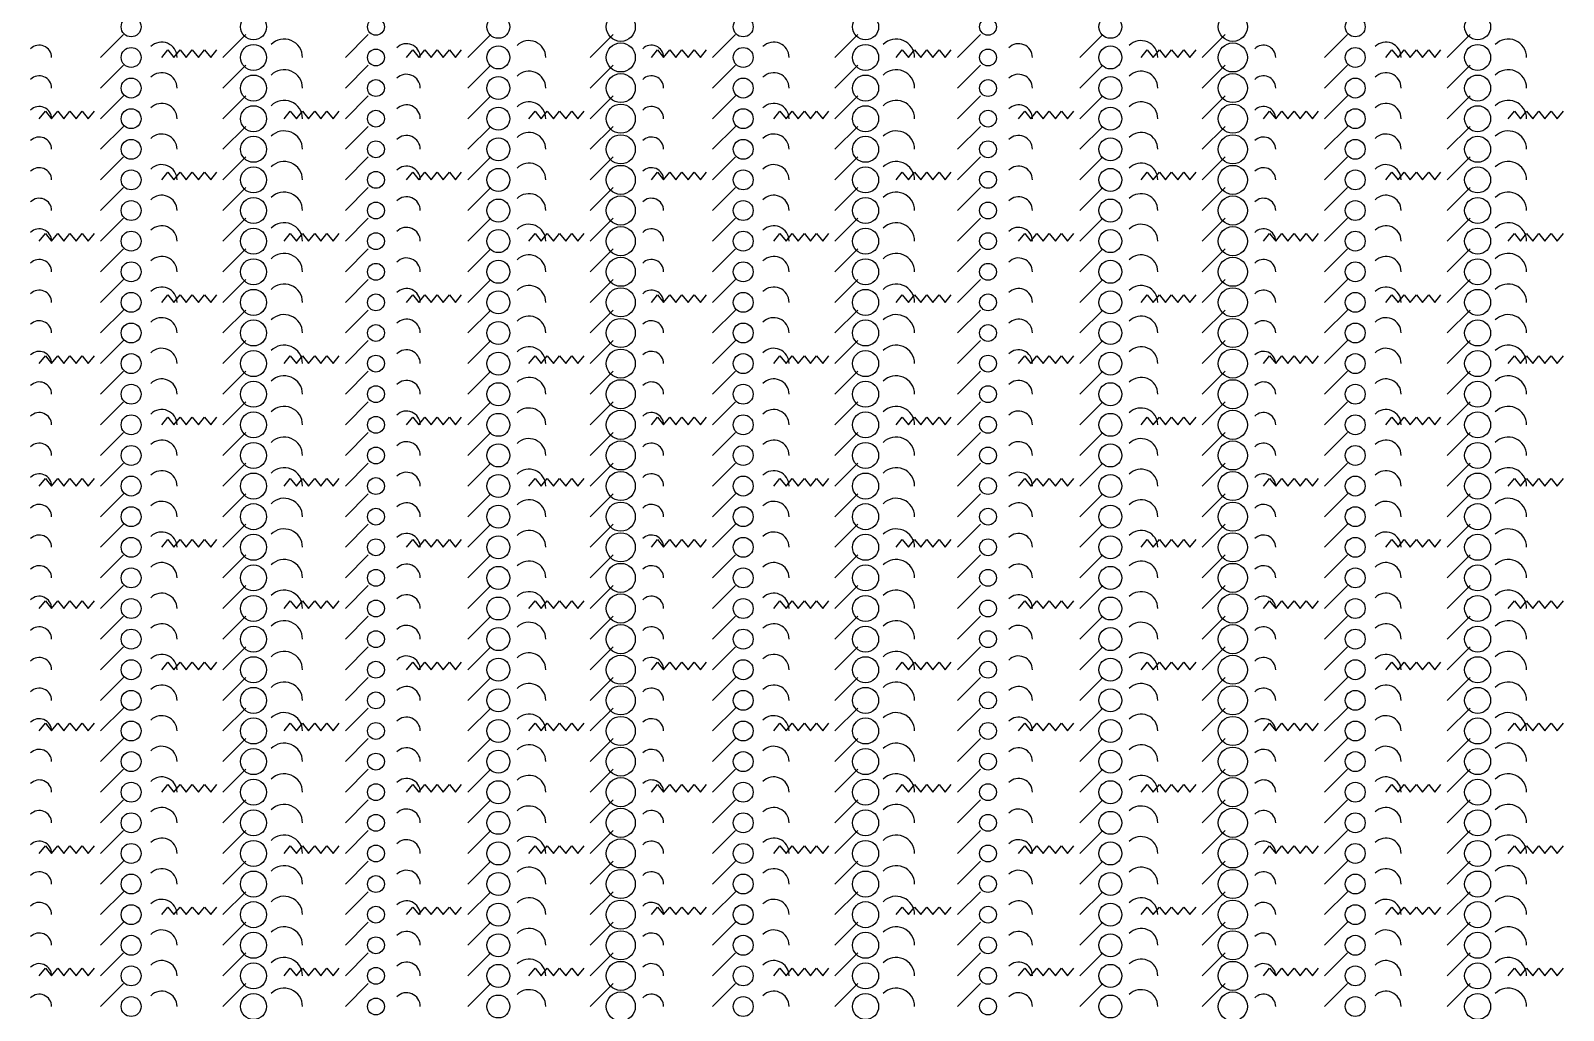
# Model space of a CAD drawing. Extents: x 0 to 1996, y -10 to 19965.
# Drawn here: x 994 to 1996, y 1858 to 2498 of the extents above; entities that cross this region are included whole.
import ezdxf

# ---------------------------------------------------------------- set-up
doc = ezdxf.new("R2010")
doc.units = 0

msp = doc.modelspace()

# ---------------------------------------------------------------- linework, layer by layer
for p, q in [((1040, 2480), (1055, 2495)), ((1120, 2480), (1135, 2495)), ((1200, 2480), (1215, 2495)), ((1280, 2480), (1295, 2495)), ((1360, 2480), (1375, 2495)), ((1440, 2480), (1455, 2495)), ((1520, 2480), (1535, 2495)), ((1600, 2480), (1615, 2495)), ((1680, 2480), (1695, 2495)), ((1760, 2480), (1775, 2495)), ((1840, 2480), (1855, 2495)), ((1920, 2480), (1935, 2495)), ((1040, 2460), (1055, 2475)), ((1120, 2460), (1135, 2475)), ((1200, 2460), (1215, 2475)), ((1280, 2460), (1295, 2475)), ((1360, 2460), (1375, 2475)), ((1440, 2460), (1455, 2475)), ((1520, 2460), (1535, 2475)), ((1600, 2460), (1615, 2475)), ((1680, 2460), (1695, 2475)), ((1760, 2460), (1775, 2475)), ((1840, 2460), (1855, 2475)), ((1920, 2460), (1935, 2475)), ((1040, 2440), (1055, 2455)), ((1120, 2440), (1135, 2455)), ((1200, 2440), (1215, 2455)), ((1280, 2440), (1295, 2455)), ((1360, 2440), (1375, 2455)), ((1440, 2440), (1455, 2455)), ((1520, 2440), (1535, 2455)), ((1600, 2440), (1615, 2455)), ((1680, 2440), (1695, 2455)), ((1760, 2440), (1775, 2455)), ((1840, 2440), (1855, 2455)), ((1920, 2440), (1935, 2455)), ((1040, 2420), (1055, 2435)), ((1120, 2420), (1135, 2435)), ((1200, 2420), (1215, 2435)), ((1280, 2420), (1295, 2435)), ((1360, 2420), (1375, 2435)), ((1440, 2420), (1455, 2435)), ((1520, 2420), (1535, 2435)), ((1600, 2420), (1615, 2435)), ((1680, 2420), (1695, 2435)), ((1760, 2420), (1775, 2435)), ((1840, 2420), (1855, 2435)), ((1920, 2420), (1935, 2435)), ((1040, 2400), (1055, 2415)), ((1120, 2400), (1135, 2415)), ((1200, 2400), (1215, 2415)), ((1280, 2400), (1295, 2415)), ((1360, 2400), (1375, 2415)), ((1440, 2400), (1455, 2415)), ((1520, 2400), (1535, 2415)), ((1600, 2400), (1615, 2415)), ((1680, 2400), (1695, 2415)), ((1760, 2400), (1775, 2415)), ((1840, 2400), (1855, 2415)), ((1920, 2400), (1935, 2415)), ((1040, 2380), (1055, 2395)), ((1120, 2380), (1135, 2395)), ((1200, 2380), (1215, 2395)), ((1280, 2380), (1295, 2395)), ((1360, 2380), (1375, 2395)), ((1440, 2380), (1455, 2395)), ((1520, 2380), (1535, 2395)), ((1600, 2380), (1615, 2395)), ((1680, 2380), (1695, 2395)), ((1760, 2380), (1775, 2395)), ((1840, 2380), (1855, 2395)), ((1920, 2380), (1935, 2395)), ((1040, 2360), (1055, 2375)), ((1120, 2360), (1135, 2375)), ((1200, 2360), (1215, 2375)), ((1280, 2360), (1295, 2375)), ((1360, 2360), (1375, 2375)), ((1440, 2360), (1455, 2375)), ((1520, 2360), (1535, 2375)), ((1600, 2360), (1615, 2375)), ((1680, 2360), (1695, 2375)), ((1760, 2360), (1775, 2375)), ((1840, 2360), (1855, 2375)), ((1920, 2360), (1935, 2375)), ((1040, 2340), (1055, 2355)), ((1120, 2340), (1135, 2355)), ((1200, 2340), (1215, 2355)), ((1280, 2340), (1295, 2355)), ((1360, 2340), (1375, 2355)), ((1440, 2340), (1455, 2355)), ((1520, 2340), (1535, 2355)), ((1600, 2340), (1615, 2355)), ((1680, 2340), (1695, 2355)), ((1760, 2340), (1775, 2355)), ((1840, 2340), (1855, 2355)), ((1920, 2340), (1935, 2355)), ((1040, 2320), (1055, 2335)), ((1120, 2320), (1135, 2335)), ((1200, 2320), (1215, 2335)), ((1280, 2320), (1295, 2335)), ((1360, 2320), (1375, 2335)), ((1440, 2320), (1455, 2335)), ((1520, 2320), (1535, 2335)), ((1600, 2320), (1615, 2335)), ((1680, 2320), (1695, 2335)), ((1760, 2320), (1775, 2335)), ((1840, 2320), (1855, 2335)), ((1920, 2320), (1935, 2335)), ((1040, 2300), (1055, 2315)), ((1120, 2300), (1135, 2315)), ((1200, 2300), (1215, 2315)), ((1280, 2300), (1295, 2315)), ((1360, 2300), (1375, 2315)), ((1440, 2300), (1455, 2315)), ((1520, 2300), (1535, 2315)), ((1600, 2300), (1615, 2315)), ((1680, 2300), (1695, 2315)), ((1760, 2300), (1775, 2315)), ((1840, 2300), (1855, 2315)), ((1920, 2300), (1935, 2315)), ((1040, 2280), (1055, 2295)), ((1120, 2280), (1135, 2295)), ((1200, 2280), (1215, 2295)), ((1280, 2280), (1295, 2295)), ((1360, 2280), (1375, 2295)), ((1440, 2280), (1455, 2295)), ((1520, 2280), (1535, 2295)), ((1600, 2280), (1615, 2295)), ((1680, 2280), (1695, 2295)), ((1760, 2280), (1775, 2295)), ((1840, 2280), (1855, 2295)), ((1920, 2280), (1935, 2295)), ((1040, 2260), (1055, 2275)), ((1120, 2260), (1135, 2275)), ((1200, 2260), (1215, 2275)), ((1280, 2260), (1295, 2275)), ((1360, 2260), (1375, 2275)), ((1440, 2260), (1455, 2275)), ((1520, 2260), (1535, 2275)), ((1600, 2260), (1615, 2275)), ((1680, 2260), (1695, 2275)), ((1760, 2260), (1775, 2275)), ((1840, 2260), (1855, 2275)), ((1920, 2260), (1935, 2275)), ((1040, 2240), (1055, 2255)), ((1120, 2240), (1135, 2255)), ((1200, 2240), (1215, 2255)), ((1280, 2240), (1295, 2255)), ((1360, 2240), (1375, 2255)), ((1440, 2240), (1455, 2255)), ((1520, 2240), (1535, 2255)), ((1600, 2240), (1615, 2255)), ((1680, 2240), (1695, 2255)), ((1760, 2240), (1775, 2255)), ((1840, 2240), (1855, 2255)), ((1920, 2240), (1935, 2255)), ((1040, 2220), (1055, 2235)), ((1120, 2220), (1135, 2235)), ((1200, 2220), (1215, 2235)), ((1280, 2220), (1295, 2235)), ((1360, 2220), (1375, 2235)), ((1440, 2220), (1455, 2235)), ((1520, 2220), (1535, 2235)), ((1600, 2220), (1615, 2235)), ((1680, 2220), (1695, 2235)), ((1760, 2220), (1775, 2235)), ((1840, 2220), (1855, 2235)), ((1920, 2220), (1935, 2235)), ((1040, 2200), (1055, 2215)), ((1120, 2200), (1135, 2215)), ((1200, 2200), (1215, 2215)), ((1280, 2200), (1295, 2215)), ((1360, 2200), (1375, 2215)), ((1440, 2200), (1455, 2215)), ((1520, 2200), (1535, 2215)), ((1600, 2200), (1615, 2215)), ((1680, 2200), (1695, 2215)), ((1760, 2200), (1775, 2215)), ((1840, 2200), (1855, 2215)), ((1920, 2200), (1935, 2215)), ((1040, 2180), (1055, 2195)), ((1120, 2180), (1135, 2195)), ((1200, 2180), (1215, 2195)), ((1280, 2180), (1295, 2195)), ((1360, 2180), (1375, 2195)), ((1440, 2180), (1455, 2195)), ((1520, 2180), (1535, 2195)), ((1600, 2180), (1615, 2195)), ((1680, 2180), (1695, 2195)), ((1760, 2180), (1775, 2195)), ((1840, 2180), (1855, 2195)), ((1920, 2180), (1935, 2195)), ((1040, 2160), (1055, 2175)), ((1120, 2160), (1135, 2175)), ((1200, 2160), (1215, 2175)), ((1280, 2160), (1295, 2175)), ((1360, 2160), (1375, 2175)), ((1440, 2160), (1455, 2175)), ((1520, 2160), (1535, 2175)), ((1600, 2160), (1615, 2175)), ((1680, 2160), (1695, 2175)), ((1760, 2160), (1775, 2175)), ((1840, 2160), (1855, 2175)), ((1920, 2160), (1935, 2175)), ((1040, 2140), (1055, 2155)), ((1120, 2140), (1135, 2155)), ((1200, 2140), (1215, 2155)), ((1280, 2140), (1295, 2155)), ((1360, 2140), (1375, 2155)), ((1440, 2140), (1455, 2155)), ((1520, 2140), (1535, 2155)), ((1600, 2140), (1615, 2155)), ((1680, 2140), (1695, 2155)), ((1760, 2140), (1775, 2155)), ((1840, 2140), (1855, 2155)), ((1920, 2140), (1935, 2155)), ((1040, 2120), (1055, 2135)), ((1120, 2120), (1135, 2135)), ((1200, 2120), (1215, 2135)), ((1280, 2120), (1295, 2135)), ((1360, 2120), (1375, 2135)), ((1440, 2120), (1455, 2135)), ((1520, 2120), (1535, 2135)), ((1600, 2120), (1615, 2135)), ((1680, 2120), (1695, 2135)), ((1760, 2120), (1775, 2135)), ((1840, 2120), (1855, 2135)), ((1920, 2120), (1935, 2135)), ((1040, 2100), (1055, 2115)), ((1120, 2100), (1135, 2115)), ((1200, 2100), (1215, 2115)), ((1280, 2100), (1295, 2115)), ((1360, 2100), (1375, 2115)), ((1440, 2100), (1455, 2115)), ((1520, 2100), (1535, 2115)), ((1600, 2100), (1615, 2115)), ((1680, 2100), (1695, 2115)), ((1760, 2100), (1775, 2115)), ((1840, 2100), (1855, 2115)), ((1920, 2100), (1935, 2115)), ((1040, 2080), (1055, 2095)), ((1120, 2080), (1135, 2095)), ((1200, 2080), (1215, 2095)), ((1280, 2080), (1295, 2095)), ((1360, 2080), (1375, 2095)), ((1440, 2080), (1455, 2095)), ((1520, 2080), (1535, 2095)), ((1600, 2080), (1615, 2095)), ((1680, 2080), (1695, 2095)), ((1760, 2080), (1775, 2095)), ((1840, 2080), (1855, 2095)), ((1920, 2080), (1935, 2095)), ((1040, 2060), (1055, 2075)), ((1120, 2060), (1135, 2075)), ((1200, 2060), (1215, 2075)), ((1280, 2060), (1295, 2075)), ((1360, 2060), (1375, 2075)), ((1440, 2060), (1455, 2075)), ((1520, 2060), (1535, 2075)), ((1600, 2060), (1615, 2075)), ((1680, 2060), (1695, 2075)), ((1760, 2060), (1775, 2075)), ((1840, 2060), (1855, 2075)), ((1920, 2060), (1935, 2075)), ((1040, 2040), (1055, 2055)), ((1120, 2040), (1135, 2055)), ((1200, 2040), (1215, 2055)), ((1280, 2040), (1295, 2055)), ((1360, 2040), (1375, 2055)), ((1440, 2040), (1455, 2055)), ((1520, 2040), (1535, 2055)), ((1600, 2040), (1615, 2055)), ((1680, 2040), (1695, 2055)), ((1760, 2040), (1775, 2055)), ((1840, 2040), (1855, 2055)), ((1920, 2040), (1935, 2055)), ((1040, 2020), (1055, 2035)), ((1120, 2020), (1135, 2035)), ((1200, 2020), (1215, 2035)), ((1280, 2020), (1295, 2035)), ((1360, 2020), (1375, 2035)), ((1440, 2020), (1455, 2035)), ((1520, 2020), (1535, 2035)), ((1600, 2020), (1615, 2035)), ((1680, 2020), (1695, 2035)), ((1760, 2020), (1775, 2035)), ((1840, 2020), (1855, 2035)), ((1920, 2020), (1935, 2035)), ((1040, 2000), (1055, 2015)), ((1120, 2000), (1135, 2015)), ((1200, 2000), (1215, 2015)), ((1280, 2000), (1295, 2015)), ((1360, 2000), (1375, 2015)), ((1440, 2000), (1455, 2015)), ((1520, 2000), (1535, 2015)), ((1600, 2000), (1615, 2015)), ((1680, 2000), (1695, 2015)), ((1760, 2000), (1775, 2015)), ((1840, 2000), (1855, 2015)), ((1920, 2000), (1935, 2015)), ((1040, 1980), (1055, 1995)), ((1120, 1980), (1135, 1995)), ((1200, 1980), (1215, 1995)), ((1280, 1980), (1295, 1995)), ((1360, 1980), (1375, 1995)), ((1440, 1980), (1455, 1995)), ((1520, 1980), (1535, 1995)), ((1600, 1980), (1615, 1995)), ((1680, 1980), (1695, 1995)), ((1760, 1980), (1775, 1995)), ((1840, 1980), (1855, 1995)), ((1920, 1980), (1935, 1995)), ((1040, 1960), (1055, 1975)), ((1120, 1960), (1135, 1975)), ((1200, 1960), (1215, 1975)), ((1280, 1960), (1295, 1975)), ((1360, 1960), (1375, 1975)), ((1440, 1960), (1455, 1975)), ((1520, 1960), (1535, 1975)), ((1600, 1960), (1615, 1975)), ((1680, 1960), (1695, 1975)), ((1760, 1960), (1775, 1975)), ((1840, 1960), (1855, 1975)), ((1920, 1960), (1935, 1975)), ((1040, 1940), (1055, 1955)), ((1120, 1940), (1135, 1955)), ((1200, 1940), (1215, 1955)), ((1280, 1940), (1295, 1955)), ((1360, 1940), (1375, 1955)), ((1440, 1940), (1455, 1955)), ((1520, 1940), (1535, 1955)), ((1600, 1940), (1615, 1955)), ((1680, 1940), (1695, 1955)), ((1760, 1940), (1775, 1955)), ((1840, 1940), (1855, 1955)), ((1920, 1940), (1935, 1955)), ((1040, 1920), (1055, 1935)), ((1120, 1920), (1135, 1935)), ((1200, 1920), (1215, 1935)), ((1280, 1920), (1295, 1935)), ((1360, 1920), (1375, 1935)), ((1440, 1920), (1455, 1935)), ((1520, 1920), (1535, 1935)), ((1600, 1920), (1615, 1935)), ((1680, 1920), (1695, 1935)), ((1760, 1920), (1775, 1935)), ((1840, 1920), (1855, 1935)), ((1920, 1920), (1935, 1935)), ((1040, 1900), (1055, 1915)), ((1120, 1900), (1135, 1915)), ((1200, 1900), (1215, 1915)), ((1280, 1900), (1295, 1915)), ((1360, 1900), (1375, 1915)), ((1440, 1900), (1455, 1915)), ((1520, 1900), (1535, 1915)), ((1600, 1900), (1615, 1915)), ((1680, 1900), (1695, 1915)), ((1760, 1900), (1775, 1915)), ((1840, 1900), (1855, 1915)), ((1920, 1900), (1935, 1915)), ((1040, 1880), (1055, 1895)), ((1120, 1880), (1135, 1895)), ((1200, 1880), (1215, 1895)), ((1280, 1880), (1295, 1895)), ((1360, 1880), (1375, 1895)), ((1440, 1880), (1455, 1895)), ((1520, 1880), (1535, 1895)), ((1600, 1880), (1615, 1895)), ((1680, 1880), (1695, 1895)), ((1760, 1880), (1775, 1895)), ((1840, 1880), (1855, 1895)), ((1920, 1880), (1935, 1895)), ((1040, 1860), (1055, 1875)), ((1120, 1860), (1135, 1875)), ((1200, 1860), (1215, 1875)), ((1280, 1860), (1295, 1875)), ((1360, 1860), (1375, 1875)), ((1440, 1860), (1455, 1875)), ((1520, 1860), (1535, 1875)), ((1600, 1860), (1615, 1875)), ((1680, 1860), (1695, 1875)), ((1760, 1860), (1775, 1875)), ((1840, 1860), (1855, 1875)), ((1920, 1860), (1935, 1875))]:
    msp.add_line(p, q)
for points in [[(1080, 2480), (1084, 2485), (1088, 2480), (1092, 2485), (1096, 2480), (1100, 2485), (1104, 2480), (1108, 2485), (1112, 2480), (1116, 2485)], [(1240, 2480), (1244, 2485), (1248, 2480), (1252, 2485), (1256, 2480), (1260, 2485), (1264, 2480), (1268, 2485), (1272, 2480), (1276, 2485)], [(1400, 2480), (1404, 2485), (1408, 2480), (1412, 2485), (1416, 2480), (1420, 2485), (1424, 2480), (1428, 2485), (1432, 2480), (1436, 2485)], [(1560, 2480), (1564, 2485), (1568, 2480), (1572, 2485), (1576, 2480), (1580, 2485), (1584, 2480), (1588, 2485), (1592, 2480), (1596, 2485)], [(1720, 2480), (1724, 2485), (1728, 2480), (1732, 2485), (1736, 2480), (1740, 2485), (1744, 2480), (1748, 2485), (1752, 2480), (1756, 2485)], [(1880, 2480), (1884, 2485), (1888, 2480), (1892, 2485), (1896, 2480), (1900, 2485), (1904, 2480), (1908, 2485), (1912, 2480), (1916, 2485)], [(1000, 2440), (1004, 2445), (1008, 2440), (1012, 2445), (1016, 2440), (1020, 2445), (1024, 2440), (1028, 2445), (1032, 2440), (1036, 2445)], [(1160, 2440), (1164, 2445), (1168, 2440), (1172, 2445), (1176, 2440), (1180, 2445), (1184, 2440), (1188, 2445), (1192, 2440), (1196, 2445)], [(1320, 2440), (1324, 2445), (1328, 2440), (1332, 2445), (1336, 2440), (1340, 2445), (1344, 2440), (1348, 2445), (1352, 2440), (1356, 2445)], [(1480, 2440), (1484, 2445), (1488, 2440), (1492, 2445), (1496, 2440), (1500, 2445), (1504, 2440), (1508, 2445), (1512, 2440), (1516, 2445)], [(1640, 2440), (1644, 2445), (1648, 2440), (1652, 2445), (1656, 2440), (1660, 2445), (1664, 2440), (1668, 2445), (1672, 2440), (1676, 2445)], [(1800, 2440), (1804, 2445), (1808, 2440), (1812, 2445), (1816, 2440), (1820, 2445), (1824, 2440), (1828, 2445), (1832, 2440), (1836, 2445)], [(1960, 2440), (1964, 2445), (1968, 2440), (1972, 2445), (1976, 2440), (1980, 2445), (1984, 2440), (1988, 2445), (1992, 2440), (1996, 2445)], [(1080, 2400), (1084, 2405), (1088, 2400), (1092, 2405), (1096, 2400), (1100, 2405), (1104, 2400), (1108, 2405), (1112, 2400), (1116, 2405)], [(1240, 2400), (1244, 2405), (1248, 2400), (1252, 2405), (1256, 2400), (1260, 2405), (1264, 2400), (1268, 2405), (1272, 2400), (1276, 2405)], [(1400, 2400), (1404, 2405), (1408, 2400), (1412, 2405), (1416, 2400), (1420, 2405), (1424, 2400), (1428, 2405), (1432, 2400), (1436, 2405)], [(1560, 2400), (1564, 2405), (1568, 2400), (1572, 2405), (1576, 2400), (1580, 2405), (1584, 2400), (1588, 2405), (1592, 2400), (1596, 2405)], [(1720, 2400), (1724, 2405), (1728, 2400), (1732, 2405), (1736, 2400), (1740, 2405), (1744, 2400), (1748, 2405), (1752, 2400), (1756, 2405)], [(1880, 2400), (1884, 2405), (1888, 2400), (1892, 2405), (1896, 2400), (1900, 2405), (1904, 2400), (1908, 2405), (1912, 2400), (1916, 2405)], [(1000, 2360), (1004, 2365), (1008, 2360), (1012, 2365), (1016, 2360), (1020, 2365), (1024, 2360), (1028, 2365), (1032, 2360), (1036, 2365)], [(1160, 2360), (1164, 2365), (1168, 2360), (1172, 2365), (1176, 2360), (1180, 2365), (1184, 2360), (1188, 2365), (1192, 2360), (1196, 2365)], [(1320, 2360), (1324, 2365), (1328, 2360), (1332, 2365), (1336, 2360), (1340, 2365), (1344, 2360), (1348, 2365), (1352, 2360), (1356, 2365)], [(1480, 2360), (1484, 2365), (1488, 2360), (1492, 2365), (1496, 2360), (1500, 2365), (1504, 2360), (1508, 2365), (1512, 2360), (1516, 2365)], [(1640, 2360), (1644, 2365), (1648, 2360), (1652, 2365), (1656, 2360), (1660, 2365), (1664, 2360), (1668, 2365), (1672, 2360), (1676, 2365)], [(1800, 2360), (1804, 2365), (1808, 2360), (1812, 2365), (1816, 2360), (1820, 2365), (1824, 2360), (1828, 2365), (1832, 2360), (1836, 2365)], [(1960, 2360), (1964, 2365), (1968, 2360), (1972, 2365), (1976, 2360), (1980, 2365), (1984, 2360), (1988, 2365), (1992, 2360), (1996, 2365)], [(1080, 2320), (1084, 2325), (1088, 2320), (1092, 2325), (1096, 2320), (1100, 2325), (1104, 2320), (1108, 2325), (1112, 2320), (1116, 2325)], [(1240, 2320), (1244, 2325), (1248, 2320), (1252, 2325), (1256, 2320), (1260, 2325), (1264, 2320), (1268, 2325), (1272, 2320), (1276, 2325)], [(1400, 2320), (1404, 2325), (1408, 2320), (1412, 2325), (1416, 2320), (1420, 2325), (1424, 2320), (1428, 2325), (1432, 2320), (1436, 2325)], [(1560, 2320), (1564, 2325), (1568, 2320), (1572, 2325), (1576, 2320), (1580, 2325), (1584, 2320), (1588, 2325), (1592, 2320), (1596, 2325)], [(1720, 2320), (1724, 2325), (1728, 2320), (1732, 2325), (1736, 2320), (1740, 2325), (1744, 2320), (1748, 2325), (1752, 2320), (1756, 2325)], [(1880, 2320), (1884, 2325), (1888, 2320), (1892, 2325), (1896, 2320), (1900, 2325), (1904, 2320), (1908, 2325), (1912, 2320), (1916, 2325)], [(1000, 2280), (1004, 2285), (1008, 2280), (1012, 2285), (1016, 2280), (1020, 2285), (1024, 2280), (1028, 2285), (1032, 2280), (1036, 2285)], [(1160, 2280), (1164, 2285), (1168, 2280), (1172, 2285), (1176, 2280), (1180, 2285), (1184, 2280), (1188, 2285), (1192, 2280), (1196, 2285)], [(1320, 2280), (1324, 2285), (1328, 2280), (1332, 2285), (1336, 2280), (1340, 2285), (1344, 2280), (1348, 2285), (1352, 2280), (1356, 2285)], [(1480, 2280), (1484, 2285), (1488, 2280), (1492, 2285), (1496, 2280), (1500, 2285), (1504, 2280), (1508, 2285), (1512, 2280), (1516, 2285)], [(1640, 2280), (1644, 2285), (1648, 2280), (1652, 2285), (1656, 2280), (1660, 2285), (1664, 2280), (1668, 2285), (1672, 2280), (1676, 2285)], [(1800, 2280), (1804, 2285), (1808, 2280), (1812, 2285), (1816, 2280), (1820, 2285), (1824, 2280), (1828, 2285), (1832, 2280), (1836, 2285)], [(1960, 2280), (1964, 2285), (1968, 2280), (1972, 2285), (1976, 2280), (1980, 2285), (1984, 2280), (1988, 2285), (1992, 2280), (1996, 2285)], [(1080, 2240), (1084, 2245), (1088, 2240), (1092, 2245), (1096, 2240), (1100, 2245), (1104, 2240), (1108, 2245), (1112, 2240), (1116, 2245)], [(1240, 2240), (1244, 2245), (1248, 2240), (1252, 2245), (1256, 2240), (1260, 2245), (1264, 2240), (1268, 2245), (1272, 2240), (1276, 2245)], [(1400, 2240), (1404, 2245), (1408, 2240), (1412, 2245), (1416, 2240), (1420, 2245), (1424, 2240), (1428, 2245), (1432, 2240), (1436, 2245)], [(1560, 2240), (1564, 2245), (1568, 2240), (1572, 2245), (1576, 2240), (1580, 2245), (1584, 2240), (1588, 2245), (1592, 2240), (1596, 2245)], [(1720, 2240), (1724, 2245), (1728, 2240), (1732, 2245), (1736, 2240), (1740, 2245), (1744, 2240), (1748, 2245), (1752, 2240), (1756, 2245)], [(1880, 2240), (1884, 2245), (1888, 2240), (1892, 2245), (1896, 2240), (1900, 2245), (1904, 2240), (1908, 2245), (1912, 2240), (1916, 2245)], [(1000, 2200), (1004, 2205), (1008, 2200), (1012, 2205), (1016, 2200), (1020, 2205), (1024, 2200), (1028, 2205), (1032, 2200), (1036, 2205)], [(1160, 2200), (1164, 2205), (1168, 2200), (1172, 2205), (1176, 2200), (1180, 2205), (1184, 2200), (1188, 2205), (1192, 2200), (1196, 2205)], [(1320, 2200), (1324, 2205), (1328, 2200), (1332, 2205), (1336, 2200), (1340, 2205), (1344, 2200), (1348, 2205), (1352, 2200), (1356, 2205)], [(1480, 2200), (1484, 2205), (1488, 2200), (1492, 2205), (1496, 2200), (1500, 2205), (1504, 2200), (1508, 2205), (1512, 2200), (1516, 2205)], [(1640, 2200), (1644, 2205), (1648, 2200), (1652, 2205), (1656, 2200), (1660, 2205), (1664, 2200), (1668, 2205), (1672, 2200), (1676, 2205)], [(1800, 2200), (1804, 2205), (1808, 2200), (1812, 2205), (1816, 2200), (1820, 2205), (1824, 2200), (1828, 2205), (1832, 2200), (1836, 2205)], [(1960, 2200), (1964, 2205), (1968, 2200), (1972, 2205), (1976, 2200), (1980, 2205), (1984, 2200), (1988, 2205), (1992, 2200), (1996, 2205)], [(1080, 2160), (1084, 2165), (1088, 2160), (1092, 2165), (1096, 2160), (1100, 2165), (1104, 2160), (1108, 2165), (1112, 2160), (1116, 2165)], [(1240, 2160), (1244, 2165), (1248, 2160), (1252, 2165), (1256, 2160), (1260, 2165), (1264, 2160), (1268, 2165), (1272, 2160), (1276, 2165)], [(1400, 2160), (1404, 2165), (1408, 2160), (1412, 2165), (1416, 2160), (1420, 2165), (1424, 2160), (1428, 2165), (1432, 2160), (1436, 2165)], [(1560, 2160), (1564, 2165), (1568, 2160), (1572, 2165), (1576, 2160), (1580, 2165), (1584, 2160), (1588, 2165), (1592, 2160), (1596, 2165)], [(1720, 2160), (1724, 2165), (1728, 2160), (1732, 2165), (1736, 2160), (1740, 2165), (1744, 2160), (1748, 2165), (1752, 2160), (1756, 2165)], [(1880, 2160), (1884, 2165), (1888, 2160), (1892, 2165), (1896, 2160), (1900, 2165), (1904, 2160), (1908, 2165), (1912, 2160), (1916, 2165)], [(1000, 2120), (1004, 2125), (1008, 2120), (1012, 2125), (1016, 2120), (1020, 2125), (1024, 2120), (1028, 2125), (1032, 2120), (1036, 2125)], [(1160, 2120), (1164, 2125), (1168, 2120), (1172, 2125), (1176, 2120), (1180, 2125), (1184, 2120), (1188, 2125), (1192, 2120), (1196, 2125)], [(1320, 2120), (1324, 2125), (1328, 2120), (1332, 2125), (1336, 2120), (1340, 2125), (1344, 2120), (1348, 2125), (1352, 2120), (1356, 2125)], [(1480, 2120), (1484, 2125), (1488, 2120), (1492, 2125), (1496, 2120), (1500, 2125), (1504, 2120), (1508, 2125), (1512, 2120), (1516, 2125)], [(1640, 2120), (1644, 2125), (1648, 2120), (1652, 2125), (1656, 2120), (1660, 2125), (1664, 2120), (1668, 2125), (1672, 2120), (1676, 2125)], [(1800, 2120), (1804, 2125), (1808, 2120), (1812, 2125), (1816, 2120), (1820, 2125), (1824, 2120), (1828, 2125), (1832, 2120), (1836, 2125)], [(1960, 2120), (1964, 2125), (1968, 2120), (1972, 2125), (1976, 2120), (1980, 2125), (1984, 2120), (1988, 2125), (1992, 2120), (1996, 2125)], [(1080, 2080), (1084, 2085), (1088, 2080), (1092, 2085), (1096, 2080), (1100, 2085), (1104, 2080), (1108, 2085), (1112, 2080), (1116, 2085)], [(1240, 2080), (1244, 2085), (1248, 2080), (1252, 2085), (1256, 2080), (1260, 2085), (1264, 2080), (1268, 2085), (1272, 2080), (1276, 2085)], [(1400, 2080), (1404, 2085), (1408, 2080), (1412, 2085), (1416, 2080), (1420, 2085), (1424, 2080), (1428, 2085), (1432, 2080), (1436, 2085)], [(1560, 2080), (1564, 2085), (1568, 2080), (1572, 2085), (1576, 2080), (1580, 2085), (1584, 2080), (1588, 2085), (1592, 2080), (1596, 2085)], [(1720, 2080), (1724, 2085), (1728, 2080), (1732, 2085), (1736, 2080), (1740, 2085), (1744, 2080), (1748, 2085), (1752, 2080), (1756, 2085)], [(1880, 2080), (1884, 2085), (1888, 2080), (1892, 2085), (1896, 2080), (1900, 2085), (1904, 2080), (1908, 2085), (1912, 2080), (1916, 2085)], [(1000, 2040), (1004, 2045), (1008, 2040), (1012, 2045), (1016, 2040), (1020, 2045), (1024, 2040), (1028, 2045), (1032, 2040), (1036, 2045)], [(1160, 2040), (1164, 2045), (1168, 2040), (1172, 2045), (1176, 2040), (1180, 2045), (1184, 2040), (1188, 2045), (1192, 2040), (1196, 2045)], [(1320, 2040), (1324, 2045), (1328, 2040), (1332, 2045), (1336, 2040), (1340, 2045), (1344, 2040), (1348, 2045), (1352, 2040), (1356, 2045)], [(1480, 2040), (1484, 2045), (1488, 2040), (1492, 2045), (1496, 2040), (1500, 2045), (1504, 2040), (1508, 2045), (1512, 2040), (1516, 2045)], [(1640, 2040), (1644, 2045), (1648, 2040), (1652, 2045), (1656, 2040), (1660, 2045), (1664, 2040), (1668, 2045), (1672, 2040), (1676, 2045)], [(1800, 2040), (1804, 2045), (1808, 2040), (1812, 2045), (1816, 2040), (1820, 2045), (1824, 2040), (1828, 2045), (1832, 2040), (1836, 2045)], [(1960, 2040), (1964, 2045), (1968, 2040), (1972, 2045), (1976, 2040), (1980, 2045), (1984, 2040), (1988, 2045), (1992, 2040), (1996, 2045)], [(1080, 2000), (1084, 2005), (1088, 2000), (1092, 2005), (1096, 2000), (1100, 2005), (1104, 2000), (1108, 2005), (1112, 2000), (1116, 2005)], [(1240, 2000), (1244, 2005), (1248, 2000), (1252, 2005), (1256, 2000), (1260, 2005), (1264, 2000), (1268, 2005), (1272, 2000), (1276, 2005)], [(1400, 2000), (1404, 2005), (1408, 2000), (1412, 2005), (1416, 2000), (1420, 2005), (1424, 2000), (1428, 2005), (1432, 2000), (1436, 2005)], [(1560, 2000), (1564, 2005), (1568, 2000), (1572, 2005), (1576, 2000), (1580, 2005), (1584, 2000), (1588, 2005), (1592, 2000), (1596, 2005)], [(1720, 2000), (1724, 2005), (1728, 2000), (1732, 2005), (1736, 2000), (1740, 2005), (1744, 2000), (1748, 2005), (1752, 2000), (1756, 2005)], [(1880, 2000), (1884, 2005), (1888, 2000), (1892, 2005), (1896, 2000), (1900, 2005), (1904, 2000), (1908, 2005), (1912, 2000), (1916, 2005)], [(1000, 1960), (1004, 1965), (1008, 1960), (1012, 1965), (1016, 1960), (1020, 1965), (1024, 1960), (1028, 1965), (1032, 1960), (1036, 1965)], [(1160, 1960), (1164, 1965), (1168, 1960), (1172, 1965), (1176, 1960), (1180, 1965), (1184, 1960), (1188, 1965), (1192, 1960), (1196, 1965)], [(1320, 1960), (1324, 1965), (1328, 1960), (1332, 1965), (1336, 1960), (1340, 1965), (1344, 1960), (1348, 1965), (1352, 1960), (1356, 1965)], [(1480, 1960), (1484, 1965), (1488, 1960), (1492, 1965), (1496, 1960), (1500, 1965), (1504, 1960), (1508, 1965), (1512, 1960), (1516, 1965)], [(1640, 1960), (1644, 1965), (1648, 1960), (1652, 1965), (1656, 1960), (1660, 1965), (1664, 1960), (1668, 1965), (1672, 1960), (1676, 1965)], [(1800, 1960), (1804, 1965), (1808, 1960), (1812, 1965), (1816, 1960), (1820, 1965), (1824, 1960), (1828, 1965), (1832, 1960), (1836, 1965)], [(1960, 1960), (1964, 1965), (1968, 1960), (1972, 1965), (1976, 1960), (1980, 1965), (1984, 1960), (1988, 1965), (1992, 1960), (1996, 1965)], [(1080, 1920), (1084, 1925), (1088, 1920), (1092, 1925), (1096, 1920), (1100, 1925), (1104, 1920), (1108, 1925), (1112, 1920), (1116, 1925)], [(1240, 1920), (1244, 1925), (1248, 1920), (1252, 1925), (1256, 1920), (1260, 1925), (1264, 1920), (1268, 1925), (1272, 1920), (1276, 1925)], [(1400, 1920), (1404, 1925), (1408, 1920), (1412, 1925), (1416, 1920), (1420, 1925), (1424, 1920), (1428, 1925), (1432, 1920), (1436, 1925)], [(1560, 1920), (1564, 1925), (1568, 1920), (1572, 1925), (1576, 1920), (1580, 1925), (1584, 1920), (1588, 1925), (1592, 1920), (1596, 1925)], [(1720, 1920), (1724, 1925), (1728, 1920), (1732, 1925), (1736, 1920), (1740, 1925), (1744, 1920), (1748, 1925), (1752, 1920), (1756, 1925)], [(1880, 1920), (1884, 1925), (1888, 1920), (1892, 1925), (1896, 1920), (1900, 1925), (1904, 1920), (1908, 1925), (1912, 1920), (1916, 1925)], [(1000, 1880), (1004, 1885), (1008, 1880), (1012, 1885), (1016, 1880), (1020, 1885), (1024, 1880), (1028, 1885), (1032, 1880), (1036, 1885)], [(1160, 1880), (1164, 1885), (1168, 1880), (1172, 1885), (1176, 1880), (1180, 1885), (1184, 1880), (1188, 1885), (1192, 1880), (1196, 1885)], [(1320, 1880), (1324, 1885), (1328, 1880), (1332, 1885), (1336, 1880), (1340, 1885), (1344, 1880), (1348, 1885), (1352, 1880), (1356, 1885)], [(1480, 1880), (1484, 1885), (1488, 1880), (1492, 1885), (1496, 1880), (1500, 1885), (1504, 1880), (1508, 1885), (1512, 1880), (1516, 1885)], [(1640, 1880), (1644, 1885), (1648, 1880), (1652, 1885), (1656, 1880), (1660, 1885), (1664, 1880), (1668, 1885), (1672, 1880), (1676, 1885)], [(1800, 1880), (1804, 1885), (1808, 1880), (1812, 1885), (1816, 1880), (1820, 1885), (1824, 1880), (1828, 1885), (1832, 1880), (1836, 1885)], [(1960, 1880), (1964, 1885), (1968, 1880), (1972, 1885), (1976, 1880), (1980, 1885), (1984, 1880), (1988, 1885), (1992, 1880), (1996, 1885)]]:
    msp.add_lwpolyline(points)
for centre, radius in [((1060, 2500), 6.5), ((1140, 2500), 8.5), ((1220, 2500), 5.5), ((1300, 2500), 7.5), ((1380, 2500), 9.5), ((1460, 2500), 6.5), ((1540, 2500), 8.5), ((1620, 2500), 5.5), ((1700, 2500), 7.5), ((1780, 2500), 9.5), ((1860, 2500), 6.5), ((1940, 2500), 8.5), ((1060, 2480), 6.5), ((1140, 2480), 8.5), ((1220, 2480), 5.5), ((1300, 2480), 7.5), ((1380, 2480), 9.5), ((1460, 2480), 6.5), ((1540, 2480), 8.5), ((1620, 2480), 5.5), ((1700, 2480), 7.5), ((1780, 2480), 9.5), ((1860, 2480), 6.5), ((1940, 2480), 8.5), ((1060, 2460), 6.5), ((1140, 2460), 8.5), ((1220, 2460), 5.5), ((1300, 2460), 7.5), ((1380, 2460), 9.5), ((1460, 2460), 6.5), ((1540, 2460), 8.5), ((1620, 2460), 5.5), ((1700, 2460), 7.5), ((1780, 2460), 9.5), ((1860, 2460), 6.5), ((1940, 2460), 8.5), ((1060, 2440), 6.5), ((1140, 2440), 8.5), ((1220, 2440), 5.5), ((1300, 2440), 7.5), ((1380, 2440), 9.5), ((1460, 2440), 6.5), ((1540, 2440), 8.5), ((1620, 2440), 5.5), ((1700, 2440), 7.5), ((1780, 2440), 9.5), ((1860, 2440), 6.5), ((1940, 2440), 8.5), ((1060, 2420), 6.5), ((1140, 2420), 8.5), ((1220, 2420), 5.5), ((1300, 2420), 7.5), ((1380, 2420), 9.5), ((1460, 2420), 6.5), ((1540, 2420), 8.5), ((1620, 2420), 5.5), ((1700, 2420), 7.5), ((1780, 2420), 9.5), ((1860, 2420), 6.5), ((1940, 2420), 8.5), ((1060, 2400), 6.5), ((1140, 2400), 8.5), ((1220, 2400), 5.5), ((1300, 2400), 7.5), ((1380, 2400), 9.5), ((1460, 2400), 6.5), ((1540, 2400), 8.5), ((1620, 2400), 5.5), ((1700, 2400), 7.5), ((1780, 2400), 9.5), ((1860, 2400), 6.5), ((1940, 2400), 8.5), ((1060, 2380), 6.5), ((1140, 2380), 8.5), ((1220, 2380), 5.5), ((1300, 2380), 7.5), ((1380, 2380), 9.5), ((1460, 2380), 6.5), ((1540, 2380), 8.5), ((1620, 2380), 5.5), ((1700, 2380), 7.5), ((1780, 2380), 9.5), ((1860, 2380), 6.5), ((1940, 2380), 8.5), ((1060, 2360), 6.5), ((1140, 2360), 8.5), ((1220, 2360), 5.5), ((1300, 2360), 7.5), ((1380, 2360), 9.5), ((1460, 2360), 6.5), ((1540, 2360), 8.5), ((1620, 2360), 5.5), ((1700, 2360), 7.5), ((1780, 2360), 9.5), ((1860, 2360), 6.5), ((1940, 2360), 8.5), ((1060, 2340), 6.5), ((1140, 2340), 8.5), ((1220, 2340), 5.5), ((1300, 2340), 7.5), ((1380, 2340), 9.5), ((1460, 2340), 6.5), ((1540, 2340), 8.5), ((1620, 2340), 5.5), ((1700, 2340), 7.5), ((1780, 2340), 9.5), ((1860, 2340), 6.5), ((1940, 2340), 8.5), ((1060, 2320), 6.5), ((1140, 2320), 8.5), ((1220, 2320), 5.5), ((1300, 2320), 7.5), ((1380, 2320), 9.5), ((1460, 2320), 6.5), ((1540, 2320), 8.5), ((1620, 2320), 5.5), ((1700, 2320), 7.5), ((1780, 2320), 9.5), ((1860, 2320), 6.5), ((1940, 2320), 8.5), ((1060, 2300), 6.5), ((1140, 2300), 8.5), ((1220, 2300), 5.5), ((1300, 2300), 7.5), ((1380, 2300), 9.5), ((1460, 2300), 6.5), ((1540, 2300), 8.5), ((1620, 2300), 5.5), ((1700, 2300), 7.5), ((1780, 2300), 9.5), ((1860, 2300), 6.5), ((1940, 2300), 8.5), ((1060, 2280), 6.5), ((1140, 2280), 8.5), ((1220, 2280), 5.5), ((1300, 2280), 7.5), ((1380, 2280), 9.5), ((1460, 2280), 6.5), ((1540, 2280), 8.5), ((1620, 2280), 5.5), ((1700, 2280), 7.5), ((1780, 2280), 9.5), ((1860, 2280), 6.5), ((1940, 2280), 8.5), ((1060, 2260), 6.5), ((1140, 2260), 8.5), ((1220, 2260), 5.5), ((1300, 2260), 7.5), ((1380, 2260), 9.5), ((1460, 2260), 6.5), ((1540, 2260), 8.5), ((1620, 2260), 5.5), ((1700, 2260), 7.5), ((1780, 2260), 9.5), ((1860, 2260), 6.5), ((1940, 2260), 8.5), ((1060, 2240), 6.5), ((1140, 2240), 8.5), ((1220, 2240), 5.5), ((1300, 2240), 7.5), ((1380, 2240), 9.5), ((1460, 2240), 6.5), ((1540, 2240), 8.5), ((1620, 2240), 5.5), ((1700, 2240), 7.5), ((1780, 2240), 9.5), ((1860, 2240), 6.5), ((1940, 2240), 8.5), ((1060, 2220), 6.5), ((1140, 2220), 8.5), ((1220, 2220), 5.5), ((1300, 2220), 7.5), ((1380, 2220), 9.5), ((1460, 2220), 6.5), ((1540, 2220), 8.5), ((1620, 2220), 5.5), ((1700, 2220), 7.5), ((1780, 2220), 9.5), ((1860, 2220), 6.5), ((1940, 2220), 8.5), ((1060, 2200), 6.5), ((1140, 2200), 8.5), ((1220, 2200), 5.5), ((1300, 2200), 7.5), ((1380, 2200), 9.5), ((1460, 2200), 6.5), ((1540, 2200), 8.5), ((1620, 2200), 5.5), ((1700, 2200), 7.5), ((1780, 2200), 9.5), ((1860, 2200), 6.5), ((1940, 2200), 8.5), ((1060, 2180), 6.5), ((1140, 2180), 8.5), ((1220, 2180), 5.5), ((1300, 2180), 7.5), ((1380, 2180), 9.5), ((1460, 2180), 6.5), ((1540, 2180), 8.5), ((1620, 2180), 5.5), ((1700, 2180), 7.5), ((1780, 2180), 9.5), ((1860, 2180), 6.5), ((1940, 2180), 8.5), ((1060, 2160), 6.5), ((1140, 2160), 8.5), ((1220, 2160), 5.5), ((1300, 2160), 7.5), ((1380, 2160), 9.5), ((1460, 2160), 6.5), ((1540, 2160), 8.5), ((1620, 2160), 5.5), ((1700, 2160), 7.5), ((1780, 2160), 9.5), ((1860, 2160), 6.5), ((1940, 2160), 8.5), ((1060, 2140), 6.5), ((1140, 2140), 8.5), ((1220, 2140), 5.5), ((1300, 2140), 7.5), ((1380, 2140), 9.5), ((1460, 2140), 6.5), ((1540, 2140), 8.5), ((1620, 2140), 5.5), ((1700, 2140), 7.5), ((1780, 2140), 9.5), ((1860, 2140), 6.5), ((1940, 2140), 8.5), ((1060, 2120), 6.5), ((1140, 2120), 8.5), ((1220, 2120), 5.5), ((1300, 2120), 7.5), ((1380, 2120), 9.5), ((1460, 2120), 6.5), ((1540, 2120), 8.5), ((1620, 2120), 5.5), ((1700, 2120), 7.5), ((1780, 2120), 9.5), ((1860, 2120), 6.5), ((1940, 2120), 8.5), ((1060, 2100), 6.5), ((1140, 2100), 8.5), ((1220, 2100), 5.5), ((1300, 2100), 7.5), ((1380, 2100), 9.5), ((1460, 2100), 6.5), ((1540, 2100), 8.5), ((1620, 2100), 5.5), ((1700, 2100), 7.5), ((1780, 2100), 9.5), ((1860, 2100), 6.5), ((1940, 2100), 8.5), ((1060, 2080), 6.5), ((1140, 2080), 8.5), ((1220, 2080), 5.5), ((1300, 2080), 7.5), ((1380, 2080), 9.5), ((1460, 2080), 6.5), ((1540, 2080), 8.5), ((1620, 2080), 5.5), ((1700, 2080), 7.5), ((1780, 2080), 9.5), ((1860, 2080), 6.5), ((1940, 2080), 8.5), ((1060, 2060), 6.5), ((1140, 2060), 8.5), ((1220, 2060), 5.5), ((1300, 2060), 7.5), ((1380, 2060), 9.5), ((1460, 2060), 6.5), ((1540, 2060), 8.5), ((1620, 2060), 5.5), ((1700, 2060), 7.5), ((1780, 2060), 9.5), ((1860, 2060), 6.5), ((1940, 2060), 8.5), ((1060, 2040), 6.5), ((1140, 2040), 8.5), ((1220, 2040), 5.5), ((1300, 2040), 7.5), ((1380, 2040), 9.5), ((1460, 2040), 6.5), ((1540, 2040), 8.5), ((1620, 2040), 5.5), ((1700, 2040), 7.5), ((1780, 2040), 9.5), ((1860, 2040), 6.5), ((1940, 2040), 8.5), ((1060, 2020), 6.5), ((1140, 2020), 8.5), ((1220, 2020), 5.5), ((1300, 2020), 7.5), ((1380, 2020), 9.5), ((1460, 2020), 6.5), ((1540, 2020), 8.5), ((1620, 2020), 5.5), ((1700, 2020), 7.5), ((1780, 2020), 9.5), ((1860, 2020), 6.5), ((1940, 2020), 8.5), ((1060, 2000), 6.5), ((1140, 2000), 8.5), ((1220, 2000), 5.5), ((1300, 2000), 7.5), ((1380, 2000), 9.5), ((1460, 2000), 6.5), ((1540, 2000), 8.5), ((1620, 2000), 5.5), ((1700, 2000), 7.5), ((1780, 2000), 9.5), ((1860, 2000), 6.5), ((1940, 2000), 8.5), ((1060, 1980), 6.5), ((1140, 1980), 8.5), ((1220, 1980), 5.5), ((1300, 1980), 7.5), ((1380, 1980), 9.5), ((1460, 1980), 6.5), ((1540, 1980), 8.5), ((1620, 1980), 5.5), ((1700, 1980), 7.5), ((1780, 1980), 9.5), ((1860, 1980), 6.5), ((1940, 1980), 8.5), ((1060, 1960), 6.5), ((1140, 1960), 8.5), ((1220, 1960), 5.5), ((1300, 1960), 7.5), ((1380, 1960), 9.5), ((1460, 1960), 6.5), ((1540, 1960), 8.5), ((1620, 1960), 5.5), ((1700, 1960), 7.5), ((1780, 1960), 9.5), ((1860, 1960), 6.5), ((1940, 1960), 8.5), ((1060, 1940), 6.5), ((1140, 1940), 8.5), ((1220, 1940), 5.5), ((1300, 1940), 7.5), ((1380, 1940), 9.5), ((1460, 1940), 6.5), ((1540, 1940), 8.5), ((1620, 1940), 5.5), ((1700, 1940), 7.5), ((1780, 1940), 9.5), ((1860, 1940), 6.5), ((1940, 1940), 8.5), ((1060, 1920), 6.5), ((1140, 1920), 8.5), ((1220, 1920), 5.5), ((1300, 1920), 7.5), ((1380, 1920), 9.5), ((1460, 1920), 6.5), ((1540, 1920), 8.5), ((1620, 1920), 5.5), ((1700, 1920), 7.5), ((1780, 1920), 9.5), ((1860, 1920), 6.5), ((1940, 1920), 8.5), ((1060, 1900), 6.5), ((1140, 1900), 8.5), ((1220, 1900), 5.5), ((1300, 1900), 7.5), ((1380, 1900), 9.5), ((1460, 1900), 6.5), ((1540, 1900), 8.5), ((1620, 1900), 5.5), ((1700, 1900), 7.5), ((1780, 1900), 9.5), ((1860, 1900), 6.5), ((1940, 1900), 8.5), ((1060, 1880), 6.5), ((1140, 1880), 8.5), ((1220, 1880), 5.5), ((1300, 1880), 7.5), ((1380, 1880), 9.5), ((1460, 1880), 6.5), ((1540, 1880), 8.5), ((1620, 1880), 5.5), ((1700, 1880), 7.5), ((1780, 1880), 9.5), ((1860, 1880), 6.5), ((1940, 1880), 8.5), ((1060, 1860), 6.5), ((1140, 1860), 8.5), ((1220, 1860), 5.5), ((1300, 1860), 7.5), ((1380, 1860), 9.5), ((1460, 1860), 6.5), ((1540, 1860), 8.5), ((1620, 1860), 5.5), ((1700, 1860), 7.5), ((1780, 1860), 9.5), ((1860, 1860), 6.5), ((1940, 1860), 8.5)]:
    msp.add_circle(centre, radius)
for centre, radius in [((1000, 2480), 8), ((1080, 2480), 10), ((1160, 2480), 12), ((1240, 2480), 9), ((1320, 2480), 11), ((1400, 2480), 8), ((1480, 2480), 10), ((1560, 2480), 12), ((1640, 2480), 9), ((1720, 2480), 11), ((1800, 2480), 8), ((1880, 2480), 10), ((1960, 2480), 12), ((1000, 2460), 8), ((1080, 2460), 10), ((1160, 2460), 12), ((1240, 2460), 9), ((1320, 2460), 11), ((1400, 2460), 8), ((1480, 2460), 10), ((1560, 2460), 12), ((1640, 2460), 9), ((1720, 2460), 11), ((1800, 2460), 8), ((1880, 2460), 10), ((1960, 2460), 12), ((1000, 2440), 8), ((1080, 2440), 10), ((1160, 2440), 12), ((1240, 2440), 9), ((1320, 2440), 11), ((1400, 2440), 8), ((1480, 2440), 10), ((1560, 2440), 12), ((1640, 2440), 9), ((1720, 2440), 11), ((1800, 2440), 8), ((1880, 2440), 10), ((1960, 2440), 12), ((1000, 2420), 8), ((1080, 2420), 10), ((1160, 2420), 12), ((1240, 2420), 9), ((1320, 2420), 11), ((1400, 2420), 8), ((1480, 2420), 10), ((1560, 2420), 12), ((1640, 2420), 9), ((1720, 2420), 11), ((1800, 2420), 8), ((1880, 2420), 10), ((1960, 2420), 12), ((1000, 2400), 8), ((1080, 2400), 10), ((1160, 2400), 12), ((1240, 2400), 9), ((1320, 2400), 11), ((1400, 2400), 8), ((1480, 2400), 10), ((1560, 2400), 12), ((1640, 2400), 9), ((1720, 2400), 11), ((1800, 2400), 8), ((1880, 2400), 10), ((1960, 2400), 12), ((1000, 2380), 8), ((1080, 2380), 10), ((1160, 2380), 12), ((1240, 2380), 9), ((1320, 2380), 11), ((1400, 2380), 8), ((1480, 2380), 10), ((1560, 2380), 12), ((1640, 2380), 9), ((1720, 2380), 11), ((1800, 2380), 8), ((1880, 2380), 10), ((1960, 2380), 12), ((1000, 2360), 8), ((1080, 2360), 10), ((1160, 2360), 12), ((1240, 2360), 9), ((1320, 2360), 11), ((1400, 2360), 8), ((1480, 2360), 10), ((1560, 2360), 12), ((1640, 2360), 9), ((1720, 2360), 11), ((1800, 2360), 8), ((1880, 2360), 10), ((1960, 2360), 12), ((1000, 2340), 8), ((1080, 2340), 10), ((1160, 2340), 12), ((1240, 2340), 9), ((1320, 2340), 11), ((1400, 2340), 8), ((1480, 2340), 10), ((1560, 2340), 12), ((1640, 2340), 9), ((1720, 2340), 11), ((1800, 2340), 8), ((1880, 2340), 10), ((1960, 2340), 12), ((1000, 2320), 8), ((1080, 2320), 10), ((1160, 2320), 12), ((1240, 2320), 9), ((1320, 2320), 11), ((1400, 2320), 8), ((1480, 2320), 10), ((1560, 2320), 12), ((1640, 2320), 9), ((1720, 2320), 11), ((1800, 2320), 8), ((1880, 2320), 10), ((1960, 2320), 12), ((1000, 2300), 8), ((1080, 2300), 10), ((1160, 2300), 12), ((1240, 2300), 9), ((1320, 2300), 11), ((1400, 2300), 8), ((1480, 2300), 10), ((1560, 2300), 12), ((1640, 2300), 9), ((1720, 2300), 11), ((1800, 2300), 8), ((1880, 2300), 10), ((1960, 2300), 12), ((1000, 2280), 8), ((1080, 2280), 10), ((1160, 2280), 12), ((1240, 2280), 9), ((1320, 2280), 11), ((1400, 2280), 8), ((1480, 2280), 10), ((1560, 2280), 12), ((1640, 2280), 9), ((1720, 2280), 11), ((1800, 2280), 8), ((1880, 2280), 10), ((1960, 2280), 12), ((1000, 2260), 8), ((1080, 2260), 10), ((1160, 2260), 12), ((1240, 2260), 9), ((1320, 2260), 11), ((1400, 2260), 8), ((1480, 2260), 10), ((1560, 2260), 12), ((1640, 2260), 9), ((1720, 2260), 11), ((1800, 2260), 8), ((1880, 2260), 10), ((1960, 2260), 12), ((1000, 2240), 8), ((1080, 2240), 10), ((1160, 2240), 12), ((1240, 2240), 9), ((1320, 2240), 11), ((1400, 2240), 8), ((1480, 2240), 10), ((1560, 2240), 12), ((1640, 2240), 9), ((1720, 2240), 11), ((1800, 2240), 8), ((1880, 2240), 10), ((1960, 2240), 12), ((1000, 2220), 8), ((1080, 2220), 10), ((1160, 2220), 12), ((1240, 2220), 9), ((1320, 2220), 11), ((1400, 2220), 8), ((1480, 2220), 10), ((1560, 2220), 12), ((1640, 2220), 9), ((1720, 2220), 11), ((1800, 2220), 8), ((1880, 2220), 10), ((1960, 2220), 12), ((1000, 2200), 8), ((1080, 2200), 10), ((1160, 2200), 12), ((1240, 2200), 9), ((1320, 2200), 11), ((1400, 2200), 8), ((1480, 2200), 10), ((1560, 2200), 12), ((1640, 2200), 9), ((1720, 2200), 11), ((1800, 2200), 8), ((1880, 2200), 10), ((1960, 2200), 12), ((1000, 2180), 8), ((1080, 2180), 10), ((1160, 2180), 12), ((1240, 2180), 9), ((1320, 2180), 11), ((1400, 2180), 8), ((1480, 2180), 10), ((1560, 2180), 12), ((1640, 2180), 9), ((1720, 2180), 11), ((1800, 2180), 8), ((1880, 2180), 10), ((1960, 2180), 12), ((1000, 2160), 8), ((1080, 2160), 10), ((1160, 2160), 12), ((1240, 2160), 9), ((1320, 2160), 11), ((1400, 2160), 8), ((1480, 2160), 10), ((1560, 2160), 12), ((1640, 2160), 9), ((1720, 2160), 11), ((1800, 2160), 8), ((1880, 2160), 10), ((1960, 2160), 12), ((1000, 2140), 8), ((1080, 2140), 10), ((1160, 2140), 12), ((1240, 2140), 9), ((1320, 2140), 11), ((1400, 2140), 8), ((1480, 2140), 10), ((1560, 2140), 12), ((1640, 2140), 9), ((1720, 2140), 11), ((1800, 2140), 8), ((1880, 2140), 10), ((1960, 2140), 12), ((1000, 2120), 8), ((1080, 2120), 10), ((1160, 2120), 12), ((1240, 2120), 9), ((1320, 2120), 11), ((1400, 2120), 8), ((1480, 2120), 10), ((1560, 2120), 12), ((1640, 2120), 9), ((1720, 2120), 11), ((1800, 2120), 8), ((1880, 2120), 10), ((1960, 2120), 12), ((1000, 2100), 8), ((1080, 2100), 10), ((1160, 2100), 12), ((1240, 2100), 9), ((1320, 2100), 11), ((1400, 2100), 8), ((1480, 2100), 10), ((1560, 2100), 12), ((1640, 2100), 9), ((1720, 2100), 11), ((1800, 2100), 8), ((1880, 2100), 10), ((1960, 2100), 12), ((1000, 2080), 8), ((1080, 2080), 10), ((1160, 2080), 12), ((1240, 2080), 9), ((1320, 2080), 11), ((1400, 2080), 8), ((1480, 2080), 10), ((1560, 2080), 12), ((1640, 2080), 9), ((1720, 2080), 11), ((1800, 2080), 8), ((1880, 2080), 10), ((1960, 2080), 12), ((1000, 2060), 8), ((1080, 2060), 10), ((1160, 2060), 12), ((1240, 2060), 9), ((1320, 2060), 11), ((1400, 2060), 8), ((1480, 2060), 10), ((1560, 2060), 12), ((1640, 2060), 9), ((1720, 2060), 11), ((1800, 2060), 8), ((1880, 2060), 10), ((1960, 2060), 12), ((1000, 2040), 8), ((1080, 2040), 10), ((1160, 2040), 12), ((1240, 2040), 9), ((1320, 2040), 11), ((1400, 2040), 8), ((1480, 2040), 10), ((1560, 2040), 12), ((1640, 2040), 9), ((1720, 2040), 11), ((1800, 2040), 8), ((1880, 2040), 10), ((1960, 2040), 12), ((1000, 2020), 8), ((1080, 2020), 10), ((1160, 2020), 12), ((1240, 2020), 9), ((1320, 2020), 11), ((1400, 2020), 8), ((1480, 2020), 10), ((1560, 2020), 12), ((1640, 2020), 9), ((1720, 2020), 11), ((1800, 2020), 8), ((1880, 2020), 10), ((1960, 2020), 12), ((1000, 2000), 8), ((1080, 2000), 10), ((1160, 2000), 12), ((1240, 2000), 9), ((1320, 2000), 11), ((1400, 2000), 8), ((1480, 2000), 10), ((1560, 2000), 12), ((1640, 2000), 9), ((1720, 2000), 11), ((1800, 2000), 8), ((1880, 2000), 10), ((1960, 2000), 12), ((1000, 1980), 8), ((1080, 1980), 10), ((1160, 1980), 12), ((1240, 1980), 9), ((1320, 1980), 11), ((1400, 1980), 8), ((1480, 1980), 10), ((1560, 1980), 12), ((1640, 1980), 9), ((1720, 1980), 11), ((1800, 1980), 8), ((1880, 1980), 10), ((1960, 1980), 12), ((1000, 1960), 8), ((1080, 1960), 10), ((1160, 1960), 12), ((1240, 1960), 9), ((1320, 1960), 11), ((1400, 1960), 8), ((1480, 1960), 10), ((1560, 1960), 12), ((1640, 1960), 9), ((1720, 1960), 11), ((1800, 1960), 8), ((1880, 1960), 10), ((1960, 1960), 12), ((1000, 1940), 8), ((1080, 1940), 10), ((1160, 1940), 12), ((1240, 1940), 9), ((1320, 1940), 11), ((1400, 1940), 8), ((1480, 1940), 10), ((1560, 1940), 12), ((1640, 1940), 9), ((1720, 1940), 11), ((1800, 1940), 8), ((1880, 1940), 10), ((1960, 1940), 12), ((1000, 1920), 8), ((1080, 1920), 10), ((1160, 1920), 12), ((1240, 1920), 9), ((1320, 1920), 11), ((1400, 1920), 8), ((1480, 1920), 10), ((1560, 1920), 12), ((1640, 1920), 9), ((1720, 1920), 11), ((1800, 1920), 8), ((1880, 1920), 10), ((1960, 1920), 12), ((1000, 1900), 8), ((1080, 1900), 10), ((1160, 1900), 12), ((1240, 1900), 9), ((1320, 1900), 11), ((1400, 1900), 8), ((1480, 1900), 10), ((1560, 1900), 12), ((1640, 1900), 9), ((1720, 1900), 11), ((1800, 1900), 8), ((1880, 1900), 10), ((1960, 1900), 12), ((1000, 1880), 8), ((1080, 1880), 10), ((1160, 1880), 12), ((1240, 1880), 9), ((1320, 1880), 11), ((1400, 1880), 8), ((1480, 1880), 10), ((1560, 1880), 12), ((1640, 1880), 9), ((1720, 1880), 11), ((1800, 1880), 8), ((1880, 1880), 10), ((1960, 1880), 12), ((1000, 1860), 8), ((1080, 1860), 10), ((1160, 1860), 12), ((1240, 1860), 9), ((1320, 1860), 11), ((1400, 1860), 8), ((1480, 1860), 10), ((1560, 1860), 12), ((1640, 1860), 9), ((1720, 1860), 11), ((1800, 1860), 8), ((1880, 1860), 10), ((1960, 1860), 12)]:
    msp.add_arc(centre, radius, 0, 135)

doc.saveas('drawing.dxf')
